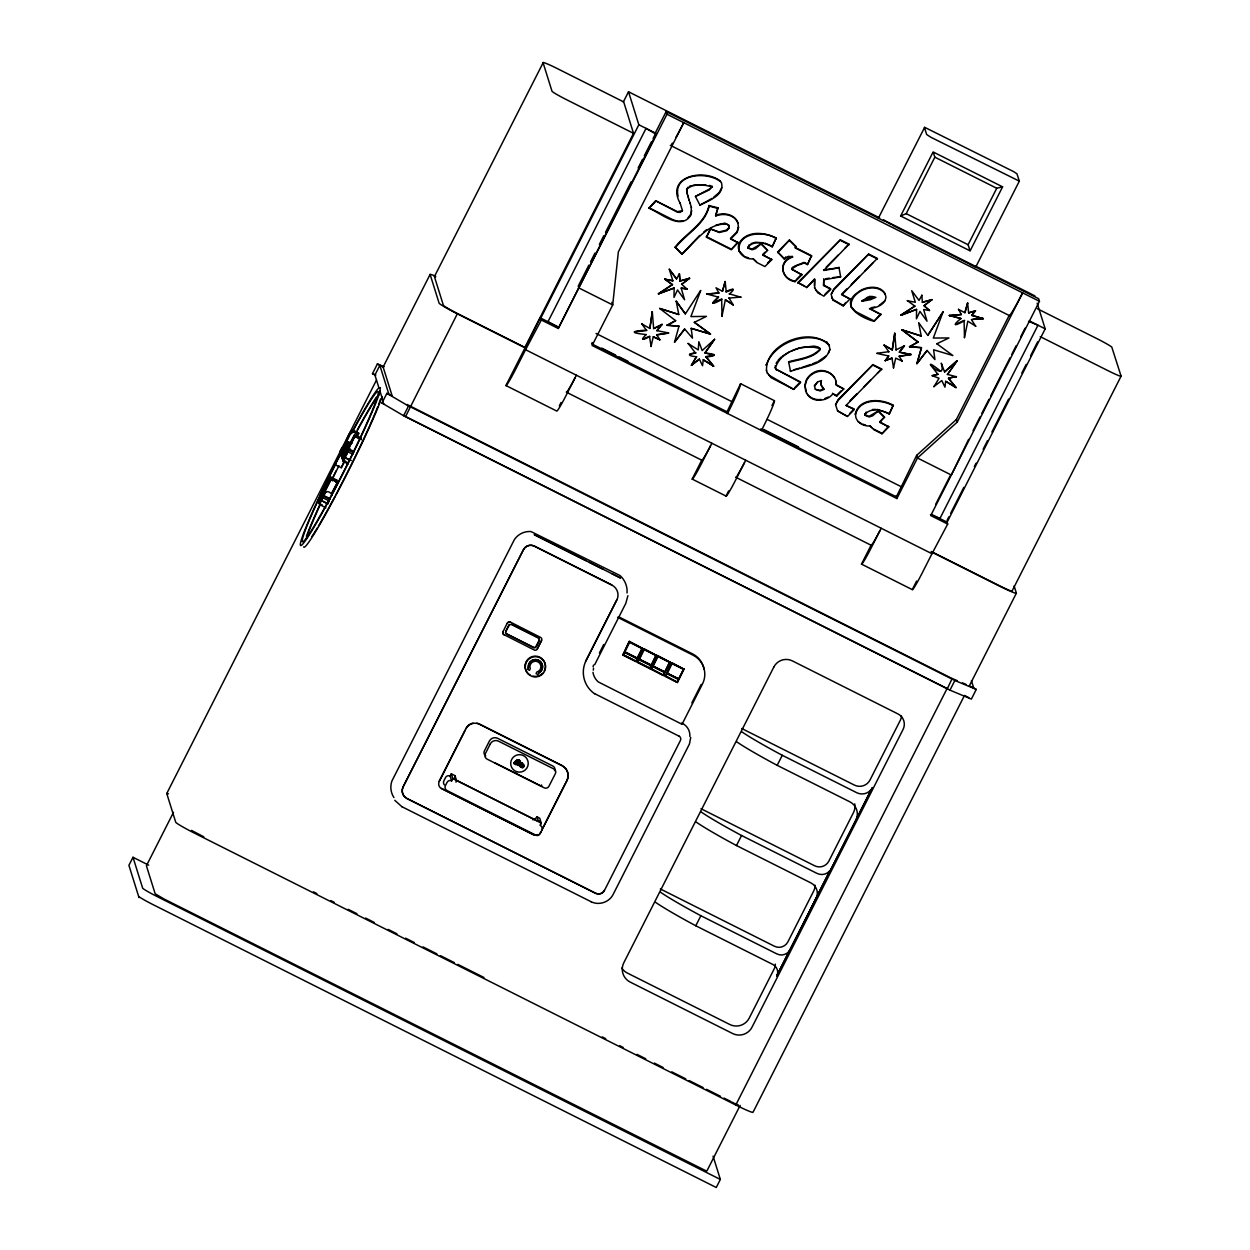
<?xml version="1.0" encoding="UTF-8"?>
<svg xmlns="http://www.w3.org/2000/svg" width="1250" height="1250" viewBox="0 0 1250 1250"><rect width="100%" height="100%" fill="white"/><g stroke="black" fill="none" stroke-linecap="round" stroke-linejoin="round"><path stroke-width="1.5" d="M690.734 737.484L689.422 744.047L613.109 894.484C609.234 902.281 598.844 905.703 591.109 901.719M681.203 288.109L687.062 289.062L681.203 288.109L684.594 299.797L677.5 289.953L674.016 297.406L674.125 287.922L658.438 293.875L674.188 288.094M916.562 309.375L900.875 315.312L916.562 309.375L916.453 318.844L919.938 311.406L927.031 321.234L923.641 309.547L929.5 310.5L924.031 305.641L931.922 299.594L924.078 305.812L929.5 310.5M740.562 383.688L727.047 411.797L727.578 413.516A30.562 1.922 -63.3 0 0 740.562 383.688L774.422 400.703A30.562 1.922 -63.3 0 1 761.438 430.531L760.906 428.812M800.938 347.594L814.172 346.109L818.234 347.047L820 348.734C804.766 343.234 779.766 351.281 775.406 368.25L775.25 365.672M675.891 137.375A28.297 1.766 -63.3 0 0 683.828 122.547L618.344 251.938L612.703 304.938L592.125 345.484L896.891 498.547L917.469 458L957.203 422.125L1022.688 292.719A28.297 1.766 -63.3 0 1 1009.156 315.484L956.375 419.5L916.641 455.375L896.359 496.844L762.641 429.688M517.234 763.125L517.219 763.969M517.266 763.641L517.656 762.641M523.859 765.828L523.688 766.922M814.453 285.5L814.766 279.5L806.719 287.547L797.875 282.594L840.359 239.828L849.016 244.172L823.75 270.469L839.125 267.75L823.563 269.859M823.625 285.516L823.766 279.125L823.625 285.516L830.781 289.328L823.875 296.172L817.672 292.688L814.484 287.594M516.141 764.672C512.234 764 513.641 761.25 516.312 763.75L517.453 761.766M688.156 343.531L698.281 349.938L698.828 341.703L702.172 350.578L714.625 339.266L704.969 353.078C732.094 355.469 688.578 359.109 713.969 355.188L704.922 352.906L714.625 339.266M940.656 371.203C914.5 350.141 947.937 386.188 941.266 363.156L944.609 372.031L957.062 360.719L944.547 371.859M728.812 227.594L726.594 230.078L719.062 231.922L710.641 228.984L719.25 232.516L726.797 230.687L729 228.203L729.031 225.422L724.953 223.125L716.094 225M729 228.203L729.031 225.422M747.781 247.484L751.938 249.156L761.062 243.891L755.578 248.625L752.125 249.766L747.969 248.094L749.156 244.812M747.969 248.094L748.078 247.047C753.953 239.938 765.281 242.766 772.203 246.859L776.188 238.031C764.844 232.188 747.375 230.156 739.516 242.547C734.969 251.297 744.516 260.078 753.188 258.797L756.844 262.516L764.922 266.562L771.766 259.672L762.656 254.594L765.031 252.188M864.812 414.703L868.969 416.375L878.109 411.094L872.609 415.844L869.156 416.984L865 415.312L866.188 412.031M865 415.312L864.922 413.656M352.547 429.953C348.453 431.703 344.953 446.922 341.953 447.641L339.953 451.406C340.359 455.672 358.531 414.625 345.984 442.406L352.547 429.953L358.859 433.125L357.172 436.766M680.25 203.453C665.047 176.438 703.562 168.094 720.172 180.922L721.469 182.797C724.891 195.359 708.484 200.641 699.953 205.156L695.422 196.438L709.094 189.297L712.297 186.453L709.281 189.906L695.422 196.438M699.359 359.125L691.484 365.297L699.359 359.125L702.531 365.734L703.25 359.766L713.578 366.156L703.25 359.766M933.875 386.578L941.797 380.562L944.969 387.172L945.688 381.203M593.297 670.141L593.547 668.297M627.906 595.703L625.797 603.391L594.688 664.719M330.547 476.938L322.047 490.781L318.312 500.516L321.984 491.516L328.688 480.266L321.297 493.906L330.547 476.938L336.859 480.109L335.891 482.391M336.859 480.109L335.469 481.484M715.797 215.937L715.609 215.328C723.625 212.188 735.094 214.016 738 223.234C734.688 214.453 723.656 212.922 715.797 215.937L717.938 207.844L708.969 205.531C704.953 223.766 685.859 233.328 675.125 247.125L681.844 254.234C694.562 242.937 707.734 221.969 727.391 224.359L729.219 226.031M708.969 205.531L709.172 206.141C705.141 224.375 686.047 233.938 675.328 247.734M649.875 328.453L652.297 311.75L649.875 328.453L641.75 323.875M892.266 349.719L894.734 333.188L892.313 349.891L884.141 345.141L892.313 349.891M687.812 218.187L691.078 213.844L691.672 210.5M655.625 200.734L677.547 212.25L680.203 212.391L682.438 210.641L677.359 211.656L655.625 200.734L648.984 208.234C660.5 212.828 681.406 231.781 691.266 214.453L691.281 207.063M821 383L821.484 380.578L817.703 381.859L814.578 386.141M721.984 316.094L725.391 299.719L733.297 304.922L725.438 299.891M964.422 337.531L967.828 321.172L975.672 326.188M332.25 494.953C324.484 484.469 320.438 501.984 319.719 503.297L319.547 504.562L325.859 507.734M878.344 218.25L924.656 127.312L1013.453 171.531L1016.953 173.766L1019.328 181.141L975.969 266.609L883.344 219.875M651.062 346.375L653.281 336.719L659.891 339.828L653.344 336.891M893.5 367.812L895.719 358.156L902.266 361.109M521.828 767.531L521.625 766.328C522.969 767.719 523.344 762.75 523.891 765.953M691.156 328.344L710.453 334.109L691.156 328.344L692.484 338.156L684.609 328.969L674.516 342.219L679 326.156L667.062 325.25L679 326.156M880.922 314.5L869.422 308.734C876.172 307.812 884.969 305.125 885.969 297.234C883.938 284.297 865.891 285.453 857.938 292.344C838.969 305.344 860.609 317.719 874 321.344L880.922 314.5L870.875 308.938M916.891 363.484L921.438 347.594L909.5 346.688L921.5 347.766L916.953 363.656L927.047 350.406L934.922 359.594L933.594 349.781L952.891 355.547L936.703 343.641M519.312 765.656L521.797 762.922C523.812 764.719 519.766 765.141 520.672 766.969L519.484 766.203M686.828 189.859L687.094 188.906C693.938 183.266 704.562 184.562 712.484 187.062M722.453 291.281L725.172 281.578L722.453 291.281L716.031 287.797L718.938 293.062L706.891 294.016L718.938 293.062M964.891 312.719L967.609 303.031L964.891 312.719L958.531 309.406M520.359 762.594L520.422 761.219M738.031 242.734L730.438 238.406L737.062 231.734L738.391 227.203L737.25 232.344L730.625 239.016L738.031 242.734L731.188 249.625L706.469 237.203L710.453 228.375M739.125 251.203C736.656 232.063 764.656 230.453 776.375 238.641M831.828 297.672L831.281 294.125L833.766 289.062L868.656 254.047L877.328 258.391L841.781 294.844L850.016 298.984L843.188 305.875L833.281 300.281L831.641 297.062L833.281 300.281M835.578 404.719L838.062 399.656L872.953 364.641L881.625 368.984L846.078 405.438L854.312 409.578L847.484 416.469L837.578 410.875L835.578 404.719L838.25 400.266L872.953 364.641M877.906 410.484L884.438 417L879.688 421.812L888.797 426.891L881.953 433.781L873.875 429.719L870.219 426.016C864.391 426.359 858.031 423.625 855.969 417.812L855.344 413.859C859.359 397.5 881.438 398.469 893.219 405.25L889.234 414.078C882.312 409.984 870.984 407.156 865.109 414.266M893.406 405.859C881.625 399.078 859.562 398.109 855.531 414.469L855.344 413.859M806.609 393.391L804.875 385.031L806.406 379.891A16.219 16.141 -17.4 0 1 812.984 373C822.312 366.594 837.141 373.234 836.281 385.203L843.781 388.953L836.734 396.047L832.547 393.438L836.734 396.047M805.609 390.891L805.062 385.641L806.594 380.5A16.219 16.141 -17.4 0 1 813.172 373.609C820.062 369.359 830.234 370.672 834.531 377.953M851.047 307.062C849.25 291.219 875.859 280.516 885.234 294.047L885.047 293.438M517.375 764.781L519.016 762.703L519.922 763.25L518.391 764.797L519.203 765.203L518.359 764.688L519.891 763.141M715.609 215.328L717.938 207.844M828.391 352.984L829.875 349.453C824.891 365.484 803.703 366.109 790.516 371.375L790.312 370.766M766.562 370.922C764.641 343.516 811.953 325.125 829.359 345.781L826.828 341.938M319.547 504.562L323.328 496.203L329.641 499.375M344.797 461.109L341.266 467.719L334.953 464.562L346.797 441.391L352.062 443.313M341.266 467.719L344.406 461.219M817.703 381.859L814.391 385.531L815.312 389.297L820.125 390.953L823.906 389.406L821.109 384.875M343.125 461.688L349.719 448.078L342.875 460.859L347.859 464.062M700.672 290.641L690.891 316.594L706.453 316.359L694.312 322.375L710.453 334.109M921.234 336.016L902.109 329.891L921.234 336.016L918.656 322.625L927.781 335.391L943.062 311.906L933.328 338.031L948.938 337.969L936.75 343.812M721.766 187.594L719.094 192.656L713.609 197.234M523.766 766.484L523.125 767.531M831.25 868.734L776.766 976.125L872.422 787.594L776.766 976.125L777.516 974A8.688 8.656 -17.4 0 0 772.938 964.516L695.781 925.766A81.656 5.266 26.9 0 1 655.688 902.422M816.094 898.625L817.094 895.734A11.734 11.688 -17.4 0 0 810.922 882.922L736.484 845.547A81.656 5.266 26.9 0 1 696.375 822.203M855.859 820.234L871.641 788.891M900.641 215.984L933.125 151.953L1002.594 186.844L970.109 250.875L900.641 215.984L906.203 213.656L934.844 157.172L933.422 152.812M629.297 641.328L622.875 655.125L636 661.719L642.578 648.406L629.297 641.328L622.875 655.125M624.891 651.938L629.625 642.344L642.047 648.578L637.297 658.172L624.891 651.938L637.297 658.172M643.859 648.641L637.438 662.438L649.875 668.688L656.453 655.375L643.859 648.641L637.438 662.438M639.453 659.25L644.188 649.656L655.922 655.547L651.188 665.141L639.453 659.25L651.25 665.078M657.578 655.531L651.156 669.328L663.5 675.531L670.078 662.219L657.578 655.531L651.156 669.328M653.188 666.141L657.922 656.547L669.547 662.391L664.812 671.984L653.188 666.141L664.812 671.984M671.734 662.641L665.312 676.438L677.438 682.531L684 669.203L671.734 662.641L665.312 676.438M667.328 673.25L672.062 663.656L683.484 669.391L678.734 678.969L667.328 673.25L678.734 678.969M347.328 440.922L345.688 444.234C350.578 437.484 339.844 456.125 341.766 455.453L341.578 456.719L347.984 443.953L341.094 455.188L344.922 446.359L334.953 464.562M592.219 342.547L591.594 343.781L727.047 411.797M776.766 976.125L829.688 871A10.594 10.547 -17.4 0 1 817.016 873.406L741.562 835.516A81.656 5.266 26.9 0 1 701.469 812.172M379 388.094L374.922 375.047L372.484 373.641L377.391 363.953L384.156 366.766M374.922 375.047L379.844 365.359L377.391 363.953M148.703 865.156L133 857.281L128.906 865.344L138.562 896.172A16.359 1.062 26.9 0 0 153.594 904.906L716.266 1187.5L720.344 1179.438L713.062 1156.156M968.781 697.609L964.484 695.453L753.031 1112.25A19.953 1.281 26.9 0 1 735.781 1105.016L193.984 832.906A21.219 1.375 26.9 0 1 175.766 822.328L166.75 793.5L376.438 380.172M1014.125 585.938L1016.391 593.156L969.406 685.766L976.281 689.422L971.359 699.109L949.953 690.156L403.594 415.719L381.969 403.047L386.891 393.359L392.141 395.844L383.125 367.016L430.109 274.406A22.703 1.469 26.9 0 1 435.531 276.156M524.922 347.422L457.469 313.531A16.391 1.062 26.9 0 1 443.406 305.359L434.406 276.594L543.25 62.5A17.875 1.156 26.9 0 1 554.766 67.312L623.703 101.922L633.531 133.328L524.922 347.422L525.578 349.719L516.031 368.531A21.141 1.328 -63.3 0 1 505.922 385.531L556.719 411.047A21.141 1.328 -63.3 0 0 566.828 394.047L576.375 375.234M330.281 498.719L323.969 495.672L325.938 491.797M740.156 1105.406L706.938 1170.891L705.797 1170.719L164.062 899.016L155.156 893.75L146.406 865.766L173.5 812.344M403.594 415.719L408.516 406.031L410.484 406.859L954.875 680.484L976.281 689.422M430.109 274.406L439.125 303.234A21.219 1.375 26.9 0 0 457.328 313.812L405.562 416.547L947.375 688.656L952.141 678.547L407.031 404.5M623.234 102.172L628.516 91.766L879.656 217.891M505.922 385.531L540.516 317.359L541.328 319.984L525.578 349.719L931.969 553.734L947.688 524.062L946.859 521.438M628.516 91.766L638.844 124.766L540.75 318.109L557.688 326.609M883.641 220.844L666.141 111.609L655.531 132.516L656.062 134.203L558.266 328.484L541.328 319.984M588.828 265.219L578.25 286.062L578.844 287.938L612.703 304.938L611.875 302.312M590.578 261.75L594.984 253.078M599.391 244.391L603.797 235.703M605.562 232.234L631.109 181.875M638.156 167.984L642.562 159.312M644.312 155.844L651.359 141.953M653.125 138.469L655.766 133.266L638.844 124.766M558.266 328.484L666.969 114.234L666.141 111.609M559.328 405.891L561.078 402.453M505.672 631.344L508.719 625.312A2.234 2.219 -17.4 0 1 509.5 624.469M706.469 237.203L710.641 228.984M439.172 781.234L465.094 730.125M538.234 834.531A6.141 6.109 -17.4 0 1 532.812 834.484L441.609 788.672A5.375 5.359 -17.4 0 1 439.234 781.484L466.031 728.672A10 9.953 -17.4 0 1 479.453 724.25L562.062 765.734A11.172 11.125 -17.4 0 1 566.969 780.672L540.047 833.812A3.094 3.094 -17.4 0 1 535.875 835.188L447.016 790.547A3.672 3.656 -17.4 0 1 445.406 785.641L447.062 782.375A3.406 3.406 -17.4 0 1 451.641 780.875L450.141 776.062L451.281 773.797L455.031 775.672L456.469 780.281A8.188 8.141 -17.4 0 0 455.984 782.219M451.641 780.875L452.797 778.594L451.281 773.797M537.266 648.828L541.531 640.422M528.359 667.781L527.625 669.359L529.516 670.312L530.266 668.734A5.516 5.5 -17.4 0 1 533.594 661.547A5.516 5.5 -17.4 0 1 540.672 665.094A5.516 5.5 -17.4 0 1 536.828 672.031L536.078 673.609L537.969 674.562L538.719 672.969A7.141 7.125 -17.4 0 0 542.109 664.141A7.141 7.125 -17.4 0 0 533.594 659.859L533.562 659.797A7.141 7.125 -17.4 0 0 528.359 667.781L528.391 667.844A7.141 7.125 -17.4 0 1 533.594 659.859M772.203 246.859L776.188 238.031M585.578 661.359L616.781 599.844M599.406 653.031L603.719 644.516M745.688 460.266L736.141 479.078A21.141 1.328 -63.3 0 1 726.031 496.078L692.172 479.078L701.75 460.188A21.141 1.328 -63.3 0 0 710.578 445.688L711.828 443.266M710.578 445.688L702.281 462.078A21.141 1.328 -63.3 0 1 692.172 479.078M791.938 268.875L797.031 265.531L804.312 263L807.484 264.594L811.516 255.672L795.109 247.438L796.078 246.563L789.469 240.016L777.641 252L784.344 259.125L788.125 256.531L792.578 257.109C777.938 261.734 781.062 279.391 795.047 281.688L801.875 274.812L792.359 269.516L801.875 274.812M807.484 264.594L811.516 255.672M532.797 819.844A9.266 9.234 -17.4 0 0 537.062 816.875L539.734 818.219L541.234 823.031L540.094 825.297A3.828 3.812 -17.4 0 1 541.781 830.406M542.703 828.125L566.891 780.422A11.172 11.125 -17.4 0 0 561.984 765.484L479.391 724.016A10 9.953 -17.4 0 0 476.922 723.156M642.422 647.906L635.828 661.188L623.375 654.891L624.594 652.516L637.031 658.812M639.156 659.828L637.969 662.266L649.703 668.156L650.891 665.719L639.172 659.875M726.031 496.078L728.641 490.922M771.953 405.547L774.422 400.703M649.875 668.688L656.297 654.891M669.922 661.734L663.328 675.016L651.672 669.109L652.875 666.719L664.547 672.625M683.859 668.719L677.25 682L665.812 676.203L667.031 673.828L678.453 679.562M691.859 702.859L701.234 684.375M592.969 672.344A16.078 16.016 -17.4 0 0 598.234 681.891L682.031 724.281L702.484 683.953A21.516 21.422 -17.4 0 0 693 655.172L617.547 617.281M970.016 250.594L968.094 244.734L996.75 188.266L1002.594 186.844M889.234 414.078L893.219 405.25M931.969 553.734L922.391 572.625A21.141 1.328 -63.3 0 1 912.281 589.625L861.484 564.109L871.062 545.219A21.141 1.328 -63.3 0 0 879.891 530.734L881.141 528.297M879.891 530.734L871.594 547.109A21.141 1.328 -63.3 0 1 861.484 564.109M695.781 925.766L700.875 915.734A81.656 5.266 26.9 0 1 660.766 892.391M736.484 845.547L741.562 835.516M856.563 818.578A13.797 13.734 -17.4 0 0 849.781 801.781L777.172 765.328L782.266 755.297A79.812 5.156 26.9 0 1 741.75 731.766M935.609 504.484L950.172 475.766M968.656 439.344L951.328 475.016L917.469 458L916.641 455.375M973.062 430.672L980.109 416.781M981.859 413.297L988.906 399.406M990.672 395.938L1010.063 357.734M1011.812 354.266L1016.219 345.594M1020.625 336.906L1025.031 328.219M892.328 225.203L1038.625 298.688L1039.453 301.312L930.75 515.562L947.688 524.062M947.094 520.312L948.859 516.844M950.609 513.391L963.797 487.391M974.344 466.609L976.109 463.141M983.141 449.281L987.531 440.609M991.922 431.953L1008.625 399.031M1021.812 373.047L1026.203 364.391M1030.609 355.719L1037.641 341.859M912.281 589.625L916.625 581.047M1037.156 303.188L1045.188 328.844L947.109 522.188L931.797 514.5M735.781 1105.016L947.234 688.219M949.953 690.156L954.875 680.484M1037.359 308.719L1097.891 339.125A16.75 1.078 26.9 0 1 1111.781 347.078L1121.094 376.156L1012.094 591A15.141 0.984 26.9 0 1 999 585.516L931.281 551.5M342.047 458.234L354.531 434.844L360.844 438.016M331.297 478.844L319.047 503L331.297 478.844L337.734 482.406L331.625 493.859M354.531 434.844L342.422 459.406L344.531 454.219L342.172 458.625L342.391 456.344L349.031 442.703L344.016 454.328M361.25 439.297L354.938 436.125L342.672 459.578L347.422 462.656M323.328 496.203L321.047 500.109L323.969 495.672M354.938 436.125L342.688 460.281M331.641 493.188L337.609 482.016M321.547 500.797L327.859 503.969L329.141 500.938L322.828 497.766M672.891 280.828L664.875 279.141L672.891 280.828L669.281 269.25L676.594 278.984L679.391 273.703L679.953 281.016L689.531 278.312L679.953 281.016M907.375 300.75L915.328 302.266L911.719 290.688L919.031 300.422L921.875 295.312M924.438 127.391L926.656 134.5L930.812 137.234L1019.328 181.141M790.281 949.484L788.812 951.641A9.984 9.953 -17.4 0 1 776.859 953.906L700.875 915.734M691.438 365.141L696.547 356.625L691.484 365.297M933.922 386.75L939.047 378.234L932.203 375.688L937.906 374.281L932.203 375.688M776.125 363.328L777.547 361.141M519.109 759.891L516.656 760.125L514.469 762.359L515.328 762.891L518.094 760.688M685.281 313.781L676.219 301.188L685.344 313.953L700.625 290.469M943.062 311.906L927.781 335.391M356.781 435.422L357.703 434.047M519.656 761.188L518.625 762.312M957.125 360.875L947.406 374.531L957.062 360.719M517.062 764.188L516.094 764.547M642.844 339.266C662.562 329.844 632.828 346.953 646.312 334.562C610.125 330.859 671.422 328.562 634.516 331.812M892.016 358.203L885.281 360.703L888.703 355.828M885.281 360.703L888.75 356L877 353.422M820.203 349.703C812.531 358.406 799.375 359.375 788.797 362.391L788.609 361.781C799.188 358.766 812.344 357.797 820.016 349.094L819.797 348.125M720.172 180.922L720.359 181.531C707.484 171.188 672.641 173.391 678.109 196.219M674.516 342.219L684.656 329.141M916.953 363.656L927.094 350.578M656.906 330.781L662.016 324.375L656.844 330.609L668.609 332.953L656.703 334.734L659.891 339.828M729.344 294C743.469 282.047 712.719 297.719 733.016 289.312M911.094 354.562L899.344 352.219L904.453 345.812L899.281 352.062L911.094 354.562L899.188 356.344L902.328 361.281M983.359 318.656L971.781 315.438L975.453 310.766L971.719 315.266L983.359 318.656L971.391 319.547L975.734 326.359M515.516 761.156L514.469 762.359M515.719 762.281L517.203 761.016M713 302.938C738.547 290.547 699.109 313.422 718.516 297M713.047 303.109L718.562 297.172L706.891 294.016M955.484 324.547C981.547 311.438 941.313 334.922 960.953 318.438L949.328 315.453L961 318.609M687.938 187.203L687.094 188.906M778.266 360.047L781.234 357.016M760.875 243.281L767.594 250.391L762.844 255.203L771.766 259.672M888.797 426.891L879.875 422.422L884.438 417M777.828 252.609L789.469 240.016M681.844 254.234L699.641 235.453M826.234 267.156L838.297 254.984M845 248.234L849.016 244.172M648.984 208.234L655.812 201.344M731.188 249.625L737.844 242.125M767.469 263.203L771.562 259.062M796.219 279.703L801.688 274.203M798.062 283.203L840.359 239.828M843.188 305.875L845.719 302.5M794.984 387.422L800.453 381.906L776.016 369.234L800.641 382.516L793.797 389.406L771.078 377.688L767.344 372.906M836.547 395.453L841.234 390.719M850.016 413.109L854.125 408.969L846.078 405.438M519.172 765.094L517.812 765.422M881.953 433.781L888.594 426.281M868.656 254.047L833.953 289.656L831.281 294.125M847.078 288.719L841.578 294.234L850.016 298.984M851.203 284.578L859.453 276.312M864.953 270.797L873.203 262.531M850 400.688L856.875 393.797M863.75 386.906L870.625 380.016M877.5 373.125L881.625 368.984M521.906 764.266L522.656 763.344M520.375 765.797L521.188 764.812M825.062 294.188L830.594 288.719L823.438 284.906M874 321.344L880.719 313.891M519.922 764.281L520.562 763.484M784.344 259.125L785.875 256.844M519.078 762.031L519.766 760.516L518.688 759.641M793.359 266.766L791.75 268.266L792.562 270.125M811.703 256.281L795.297 248.047L796.078 246.563M832.734 394.047C826.328 402.062 811.125 402.891 806.422 392.781M703.766 232.047L706.5 229.781M826.234 355.938L818.156 361.453M862.156 301.219L869.531 297L875.953 297.312L870.391 299.719L862.156 301.219L867.906 296.969M689.531 278.312L681.641 284.359L689.484 278.156M523.297 767.266L522.328 767.578M782.5 356.094L789.641 351.719M516.016 760.703L518.312 759.719M879.297 305.281L884.953 300.781M658.391 293.703L672.438 284.578L658.438 293.875M914.875 306.016L900.828 315.141L914.937 306.188L907.312 300.578M792.578 257.109L792.391 256.5C777.75 261.141 780.875 278.781 794.859 281.078L795.047 281.688M518.531 761.172L517.5 761.891M667.062 325.25L675.625 320.547M667.109 325.422L675.672 320.719L659.672 308.453L678.781 314.578L676.219 301.188M909.5 346.688L918.062 341.984L909.547 346.859M794.516 266.156L804.125 262.391L807.297 263.984M518.594 762.188L517.703 762.75M712.047 198.375L699.953 205.156M521.922 765.594L523.828 764.469M662.016 324.375L653.641 328.578L662.062 324.547M896.031 349.844L904.453 345.812M874.375 297.297L861.969 300.609M812.406 363.891L816.719 362.062M824.766 398.547L828.312 397.094M815.312 389.297L819.938 390.344L823.719 388.797M791.234 351.094L799.219 347.938M885.219 360.531L891.969 358.031L893.547 367.984M689.359 186.344L691.266 185.688M801.547 367.594L810.594 364.5M975.453 310.766L968.594 312.891L975.516 310.922M751.109 243.578L755.438 242.297L763.312 242.781M794.062 369.719L799.672 368.125M931.922 299.594L922.344 302.281L931.969 299.766M689.766 354.25C708.891 350.75 675.891 354.375 696.609 356.797M693.078 185.188L705.812 184.766M871.109 307.734L874.844 306.984M950.031 377.828L956.406 376.625L948.438 378.141L956.016 387.609L945.734 381.375M825.625 278.812L829.328 278.172M833.047 277.531L840.656 276.875L823.953 279.734M656.75 334.906L668.656 333.125M899.141 356.172L911.047 354.391M869.328 296.391L872.859 296.547M876.953 353.25L888.844 351.703M648.797 207.625L673.188 219.875L678.219 221.344L683.297 220.734M949.328 315.453L961.375 314.516L949.391 315.625M807.891 394.938C811.141 398.562 816.344 400.297 821.125 399.438M728.953 298.094L740.875 297.047M973.047 319.25L983.313 318.5M434.406 276.594L434.641 276.578A17.875 1.156 26.9 0 1 435.734 276.859M872.469 409.5L875.547 409.406M792.391 256.5L788.125 256.531M522.625 767.703L521.781 767.422M877.078 409.344L889.047 413.469M947.359 374.359L956.453 376.797M709.172 206.141L718.125 208.453M729.281 293.828L740.922 297.219M659.672 308.453L678.734 314.406M745.797 256.953L748.656 257.953M862.828 424.172L865.688 425.172M709.438 185.406L712.297 186.453M764.953 243.109L772.016 246.266M738.359 1104.984L736.672 1104.266M372.484 373.641L375.859 375.047M952.141 678.547L957.328 680.703M962.5 682.875L965.953 684.312M381.969 403.047L383.938 403.875M734.562 1103.312L735.656 1103.828M394.781 800.313L401.859 806.672M732.188 1102.172L733.406 1102.766M1028.547 321.281L1037.984 325.219L939.891 518.562L930.469 514.625M934.844 157.172L996.75 188.266M906.203 213.656L968.094 244.734M975.578 266.078L1034.875 295.859M666.969 114.234L1039.453 301.312M1029.875 321.156L1045.188 328.844M670.297 145.297L1009.156 315.484M1040.266 336.656L1108 370.672A15.141 0.984 26.9 0 0 1121.094 376.156M633.531 133.328L566.078 99.453A16.391 1.062 26.9 0 1 552.016 91.281L543.016 62.516M840.547 240.438L849.203 244.781M868.859 254.656L877.516 259M706.281 236.594L731 249.016M797.875 282.594L804.797 286.078M842.984 305.266L833.094 299.672M873.797 320.734L855.656 311.625L850.859 306.453M873.156 365.25L881.812 369.594M835.75 380.844L836.094 384.594L843.781 388.953M873.688 429.109L881.766 433.172M596.078 333.469L731.531 401.484M767.125 419.359L900.844 486.516M601.766 348.109L615.688 355.109M619.172 356.859L627.875 361.234M763.719 429.453L798.547 446.953M457.328 313.812L525.047 347.828M931.406 551.922L999.125 585.922A19.953 1.281 26.9 0 0 1016.391 593.156M566.297 392.156L701.75 460.188M871.062 545.219L735.609 477.187A21.141 1.328 -63.3 0 0 736.078 477.016M383.125 367.016L379.844 365.359L388.859 394.188M352.344 430.5L358.656 433.672M351.938 431.406L358.25 434.562M354.656 435.234L360.969 438.406M355.062 436.531L361.375 439.703M346.797 441.391L349.953 442.969M349.391 449.188L354.125 451.562M348.875 450.328L353.609 452.703M348.109 451.891L352.844 454.266M611.891 585L534.297 546.031A8.094 8.062 -17.4 0 0 523.438 549.609L403.094 786.812A8.688 8.656 -17.4 0 0 406.922 798.438L595.656 893.219A6.5 6.469 -17.4 0 0 604.391 890.344M344.984 457.406L351.281 460.562M345.141 457.922L349.875 460.297M618.859 616.875L692.609 653.906A21.516 21.422 -17.4 0 1 704.031 669.047M330.203 477.859L336.516 481.031M331.422 479.234L337.734 482.406M329.578 479.234L332.734 480.813M629.438 641.812L642.578 648.406M644.016 649.125L656.453 655.375M657.734 656.016L670.078 662.219M671.891 663.125L684 669.203M321.422 500.391L327.734 503.562M622.656 654.422L634.141 660.188M637.219 661.734L649.656 667.984M650.938 668.625L663.5 675.531M665.094 675.734L677.438 682.531M319.219 503.469L322.375 505.047M741.75 728.516L854.406 785.094A11.625 11.578 -17.4 0 0 870.031 779.969L900.25 720.391A11.578 11.531 -17.4 0 0 901.469 716.062M782.266 755.297L856.797 792.734A11.625 11.578 -17.4 0 0 870.703 790.094M511.719 624.328L538.203 637.625A2.047 2.031 -17.4 0 1 539.094 640.375L536.062 646.344A2 1.984 -17.4 0 1 533.391 647.219L506.453 633.703A1.766 1.75 0 0 1 505.578 632.672M594.562 693.609L678.953 736.125M701.016 808.719L814.641 865.781A10.594 10.547 -17.4 0 0 828.859 861.094L853.469 812.609A13.797 13.734 -17.4 0 0 854.719 803.859M522.688 763.469L521.797 762.922M521.859 764.141L521.656 765.156M519.922 763.25L519.016 762.703M514.125 762.547L516.312 763.75M520.344 765.672L521.312 766.156L520.672 766.969M495.062 762.906L541.75 786.359A17.156 17.094 -17.4 0 0 541.562 784.953M456.469 780.281L538.5 821.484L537.062 816.875M452.797 778.594L541.234 823.031M660.344 888.953L774.484 946.266A9.984 9.953 -17.4 0 0 787.891 941.859L813.703 891A11.734 11.688 -17.4 0 0 814.953 885.078M441.531 788.438L532.734 834.234A6.141 6.109 -17.4 0 0 534.25 834.766M401.781 806.641L591.188 901.766M203.797 836.812L191.484 830.391M313.406 891.859L316.891 893.594M330.797 900.594L334.281 902.344M348.203 909.328L356.906 913.703M365.594 918.062L374.297 922.438M388.219 929.422L396.922 933.797M405.609 938.172L414.313 942.531M423.016 946.906L436.938 953.891M440.406 955.641L454.328 962.625M457.812 964.375L483.906 977.484M602.219 1036.906L605.688 1038.656M619.609 1045.641L623.094 1047.391M637.016 1054.375L645.703 1058.75M654.406 1063.109L663.109 1067.484M671.797 1071.859L685.719 1078.844M689.203 1080.594L703.125 1087.578M706.594 1089.328L720.516 1096.328M724 1098.062L730.953 1101.562M720.344 1179.438L157.672 896.844A16.359 1.062 26.9 0 1 142.641 888.109L133 857.281M586 560.672L534.172 534.625L620.547 578.031L611.906 573.688M589.453 562.406L603.266 569.344M969.812 264.094L976.281 267.375L975.781 266.594M656.062 134.203L646.047 128.391L547.969 321.734L557.969 327.547M891.047 224.531L883.766 220.297M386.891 393.359L408.516 406.031M947.156 382.094L955.953 387.438M820.266 293.844L815.562 290M827.016 342.547C806.766 330.172 773.5 342.938 766.203 365.375L766 364.766M664.875 279.141L672.438 284.578M664.938 279.312L672.5 284.75M694.266 322.203L710.406 333.938M756.656 261.906L753.188 258.797M738.938 250.609L744.375 256.453M861.406 423.672L858.281 421.828M902.109 329.891L918.062 341.984M902.156 330.062L918.109 342.156M681.594 284.203L687.062 289.062M768.859 375.156L793.797 389.406M789.656 240.625L796.266 247.172M777.641 252L784.156 258.516M761.062 243.891L767.594 250.391M878.109 411.094L884.625 417.609M675.125 247.125L681.656 253.625M823.906 389.406L821.297 385.484L820.813 382.391M948.484 378.297L956.016 387.609M706 356.688L713.516 366M706.047 356.859L713.578 366.156M930.547 364.797L937.953 374.453M688.109 343.359L695.516 353.016M669.281 269.25L676.531 278.812M884.141 345.141L888.906 351.875M641.703 323.703L646.469 330.438M871.609 427.609L870.219 426.016M728.906 297.938L733.297 304.922M958.469 309.25L961.375 314.516M521.891 765.469L522.344 766.406M775.219 367.641L776.203 369.844M766.359 370.312L767.531 373.516M688.984 199.656L690.25 203.688M956.375 419.5L957.203 422.125M971.438 680.719L973.688 687.922M896.078 495.922L896.891 498.547M847.484 416.469L837.578 410.875M806.719 287.547L814.578 278.906L814.672 288.203M688.344 197.625L689.172 200.266M682.031 724.281L681.625 723.016L683.969 724.297A13.609 13.562 -17.4 0 1 689.859 736.516M538.719 672.969L538.734 673.047A7.141 7.125 -17.4 0 0 542.078 664.062A7.141 7.125 -17.4 0 0 533.562 659.797M379.859 390.844L383.359 402.016M138.656 896.516L139 897.578M680.047 202.844L682.438 210.641M690.062 203.078L691.469 207.672M687.75 195.594L688.531 198.234M687.25 193.797L687.938 196.203M686.844 192.016L687.453 194.391M788.609 361.781L790.516 371.375M838.922 267.156L840.656 276.875M649.531 336.594L651.109 346.547M829.172 345.172L829.875 349.453M686.641 190.562L687.031 192.625M737.812 222.625L738.578 227.813M967.609 303.031L968.641 313.062M725.172 281.578L726.203 291.609M894.734 333.188L896.078 350.016M652.297 311.75L653.641 328.578M921.828 295.141L922.391 302.453M679.391 273.703L679.906 280.844M964.078 320.828L964.484 337.703M721.641 299.391L722.047 316.266M686.625 189.25L686.828 191.172M166.75 793.5A22.703 1.469 26.9 0 1 168.453 793.828M744.438 462.703A21.141 1.328 -63.3 0 1 737.172 475.594M575.125 377.656A21.141 1.328 -63.3 0 1 566.766 391.984M672.391 143.141A28.297 1.766 -63.3 0 1 671.562 144.312M382.078 396.578A88.578 5.547 -63.3 0 1 339.078 489.234A88.578 5.547 -63.3 0 1 303.672 546.906M306.422 536.297A88.578 5.547 -63.3 0 1 319.906 504.609M332.688 477.734A88.578 5.547 -63.3 0 1 336.094 470.828M357.234 430.047A88.578 5.547 -63.3 0 1 376.281 397.266M380.453 399.172A84.016 5.266 -63.3 0 1 378.5 404.734M377.656 406.922A84.016 5.266 -63.3 0 1 336.031 494.391M335.156 496.047A84.016 5.266 -63.3 0 1 318.438 526.047M317.406 527.781A84.016 5.266 -63.3 0 1 311.953 536.438M306.453 538.422A84.016 5.266 -63.3 0 1 320.328 504.469M332.453 478.844A84.016 5.266 -63.3 0 1 338.953 465.75M356.531 432A84.016 5.266 -63.3 0 1 378.875 394.938M341.5 452A88.578 5.547 -63.3 0 0 300.469 543.328A88.578 5.547 -63.3 0 0 334.641 489.812A88.578 5.547 -63.3 0 0 379.641 392.25L380.391 387.594L378.406 388.312A88.578 5.547 -63.3 0 0 351.219 433.469M351.531 433.547A84.016 5.266 -63.3 0 1 369.938 416.047A84.016 5.266 -63.3 0 1 307.188 536.938A84.016 5.266 -63.3 0 1 335.672 464.094M338.953 457.594A84.016 5.266 -63.3 0 1 342.281 451.125M621.781 968.078A14.453 14.391 -17.4 0 0 627.359 973.047L729.797 1024.5A14.453 14.391 -17.4 0 0 749.219 1018.109L774.375 968.5A8.688 8.656 -17.4 0 0 775.297 964.125M777.172 765.328A79.812 5.156 26.9 0 1 736.672 741.797M678.906 735.984A3.391 3.375 -17.4 0 1 680.406 740.516L604.422 890.5A6.5 6.469 -17.4 0 1 595.688 893.375L406.969 798.578A8.688 8.656 -17.4 0 1 403.141 786.953L523.469 549.75A8.094 8.062 -17.4 0 1 534.344 546.172L611.938 585.141A11.094 11.062 -17.4 0 1 616.828 600L585.625 661.5A26.297 26.203 -17.4 0 0 594.609 693.766M627.047 592.969A21.328 21.234 -17.4 0 0 620.016 575.547L530.953 531.547A18.312 18.234 -17.4 0 0 514.438 539.484L391.906 781.016A18.922 18.844 -17.4 0 0 393.922 797.562M593.078 666.828A16.078 16.016 -17.4 0 1 593.531 665.031M503.016 631.438A2.453 2.438 -17.4 0 0 504.094 634.719L534.25 650A2.297 2.281 -17.4 0 0 537.328 649L541.578 640.594A2.422 2.406 -17.4 0 0 540.516 637.359L510.594 622.188A2.578 2.562 -17.4 0 0 507.125 623.328L503.062 631.609A2.453 2.438 -17.4 0 0 504.141 634.891M541.047 831.766A6.141 6.109 -17.4 0 1 539.578 833.656M530.422 675.219A10.188 10.141 -17.4 0 1 526.25 661.484A10.188 10.141 -17.4 0 1 540.031 657.297A10.188 10.141 -17.4 0 1 544.203 671.031M542.656 673.188A10.188 10.141 -17.4 0 1 532.906 676.141M507.188 623.5A2.578 2.562 -17.4 0 1 510.641 622.359M465.953 728.422A10 9.953 -17.4 0 1 473.031 723.125M554.5 770.672A3.406 3.391 -17.4 0 0 553 766.109L497.672 738.328A6.156 6.125 -17.4 0 0 489.406 741.047L484.438 750.844A4.062 4.047 -17.4 0 0 485.766 756.016M540.625 823.172A3.828 3.812 -17.4 0 1 540.609 824.656M539.406 821.047A3.828 3.812 -17.4 0 1 540.062 821.797M444.391 784.859A3.672 3.656 -17.4 0 1 443.891 780.828L445.547 777.562A3.406 3.406 -17.4 0 1 450.141 776.062M454.484 778.594A8.188 8.141 -17.4 0 1 455.031 775.672M318.578 501.188L325.156 488.578L318.578 501.188M525.484 664.531L525.219 667.156A10.188 10.141 -17.4 0 0 540.766 675.422L542.828 673.75A10.188 10.141 -17.4 0 0 540.203 657.859A10.188 10.141 -17.4 0 0 525.484 664.531M320.641 497.188L322.906 492.797L320.641 497.188M508.844 625.688L505.781 631.703A1.766 1.75 0 0 0 506.562 634.062L533.5 647.594A2 1.984 -17.4 0 0 536.188 646.703L539.219 640.734A2.047 2.031 -17.4 0 0 538.312 638L511.828 624.703A2.234 2.219 -17.4 0 0 508.844 625.688M490.297 743.906L485.328 753.703A4.062 4.047 -17.4 0 0 487.125 759.141L544.156 787.797A3.578 3.578 -17.4 0 0 548.969 786.203L555.406 773.547A3.406 3.391 -17.4 0 0 553.891 768.984L498.562 741.188A6.156 6.125 -17.4 0 0 490.297 743.906M773.844 667.016L623.812 962.75A14.453 14.391 -17.4 0 0 630.188 982.078L732.625 1033.531A14.453 14.391 -17.4 0 0 752.047 1027.141L903.078 729.438A11.578 11.531 -17.4 0 0 897.984 713.938L792.391 660.906A13.797 13.75 -17.4 0 0 773.844 667.016M346.375 454.109L345.594 455.547L347.797 451.891L346.375 454.109M516.766 771.719A8.766 8.734 -17.4 0 0 528.047 761.547A8.766 8.734 -17.4 0 0 513.594 756.922A8.766 8.734 -17.4 0 0 516.766 771.719"/></g></svg>
